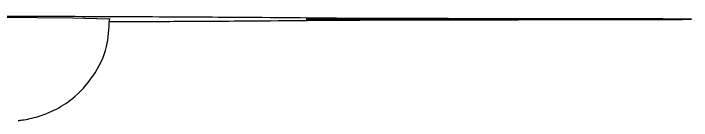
# Model space of a CAD drawing. Header units: millimetres. Extents: x 2451 to 4400, y 944 to 2322.
# Drawn here: x 3339.6 to 3359.67, y 1038.82 to 1041.97 of the extents above; entities that cross this region are included whole.
import ezdxf

# ---------------------------------------------------------------- set-up
doc = ezdxf.new("R2010")
doc.units = ezdxf.units.MM

msp = doc.modelspace()

# ---------------------------------------------------------------- linework, layer by layer
at = {"color": 7, "linetype": 'Continuous', "lineweight": 25, "flags": 128}
for points in [[(3342.467, 1041.809), (3342.422, 1041.814), (3342.066, 1041.825), (3341.356, 1041.836), (3340.295, 1041.846), (3338.889, 1041.857)], [(3358.667, 1041.809), (3358.489, 1041.806), (3357.97, 1041.803), (3357.144, 1041.801), (3356.067, 1041.799), (3354.812, 1041.798), (3353.467, 1041.798), (3352.121, 1041.798), (3350.867, 1041.799), (3349.79, 1041.801), (3348.963, 1041.803), (3348.444, 1041.806), (3348.267, 1041.809), (3348.444, 1041.812), (3348.963, 1041.814), (3349.79, 1041.817), (3350.867, 1041.818), (3352.121, 1041.82), (3353.467, 1041.82), (3354.812, 1041.82), (3356.067, 1041.818), (3357.144, 1041.817), (3357.97, 1041.814), (3358.489, 1041.812), (3358.667, 1041.809)], [(3348.692, 1041.779), (3348.884, 1041.798), (3348.953, 1041.814)], [(3355.721, 1041.819), (3355.715, 1041.815), (3355.647, 1041.796)]]:
    msp.add_lwpolyline(points, dxfattribs=at)
at = {"color": 7, "linetype": 'Continuous', "lineweight": 25}
for points, knots in [([(3348.692, 1041.839), (3348.166, 1041.844), (3347.103, 1041.855), (3344.565, 1041.871), (3341.295, 1041.886), (3337.233, 1041.901), (3332.421, 1041.915), (3326.929, 1041.928), (3320.835, 1041.94), (3314.232, 1041.95), (3307.253, 1041.959), (3300.011, 1041.966), (3292.634, 1041.972), (3287.596, 1041.974), (3285.1, 1041.975)], [0, 0, 0, 0, 0.0799588, 0.1613715, 0.2441424, 0.3288926, 0.4142166, 0.5, 0.5857784, 0.6711024, 0.7558576, 0.8386237, 0.9200388, 1, 1, 1, 1]), ([(3355.647, 1041.821), (3354.8, 1041.822), (3353.077, 1041.824), (3350.985, 1041.828), (3349.401, 1041.833), (3348.926, 1041.837), (3348.692, 1041.839)], [0, 0, 0, 0, 0.245796, 0.5, 0.754204, 1, 1, 1, 1]), ([(3339.742, 1038.821), (3339.757, 1038.822), (3339.791, 1038.824), (3339.942, 1038.843), (3340.186, 1038.892), (3340.482, 1038.979), (3340.88, 1039.145), (3341.428, 1039.493), (3341.998, 1040.118), (3342.402, 1040.934), (3342.43, 1041.525), (3342.443, 1041.792)], [0, 0, 0, 0, 0.069689, 0.159202, 0.228526, 0.284853, 0.360929, 0.487702, 0.660291, 0.846257, 1, 1, 1, 1]), ([(3342.437, 1041.737), (3343.138, 1041.741), (3344.947, 1041.749), (3347.087, 1041.763), (3348.16, 1041.773), (3348.692, 1041.779)], [0, 0, 0, 0, 0.241773, 0.624302, 1, 1, 1, 1]), ([(3348.692, 1041.779), (3348.926, 1041.781), (3349.401, 1041.784), (3350.985, 1041.79), (3353.077, 1041.794), (3354.8, 1041.796), (3355.647, 1041.796)], [0, 0, 0, 0, 0.245796, 0.5, 0.754204, 1, 1, 1, 1]), ([(3359.667, 1041.809), (3359.614, 1041.81), (3359.507, 1041.813), (3358.636, 1041.816), (3357.336, 1041.82), (3356.201, 1041.821), (3355.647, 1041.821)], [0, 0, 0, 0, 0.244178, 0.5, 0.755822, 1, 1, 1, 1]), ([(3355.647, 1041.796), (3356.201, 1041.797), (3357.336, 1041.798), (3358.636, 1041.801), (3359.507, 1041.805), (3359.614, 1041.808), (3359.667, 1041.809)], [0, 0, 0, 0, 0.244178, 0.5, 0.755822, 1, 1, 1, 1])]:
    msp.add_open_spline(points, degree=3, knots=knots, dxfattribs=at)

doc.saveas('drawing.dxf')
